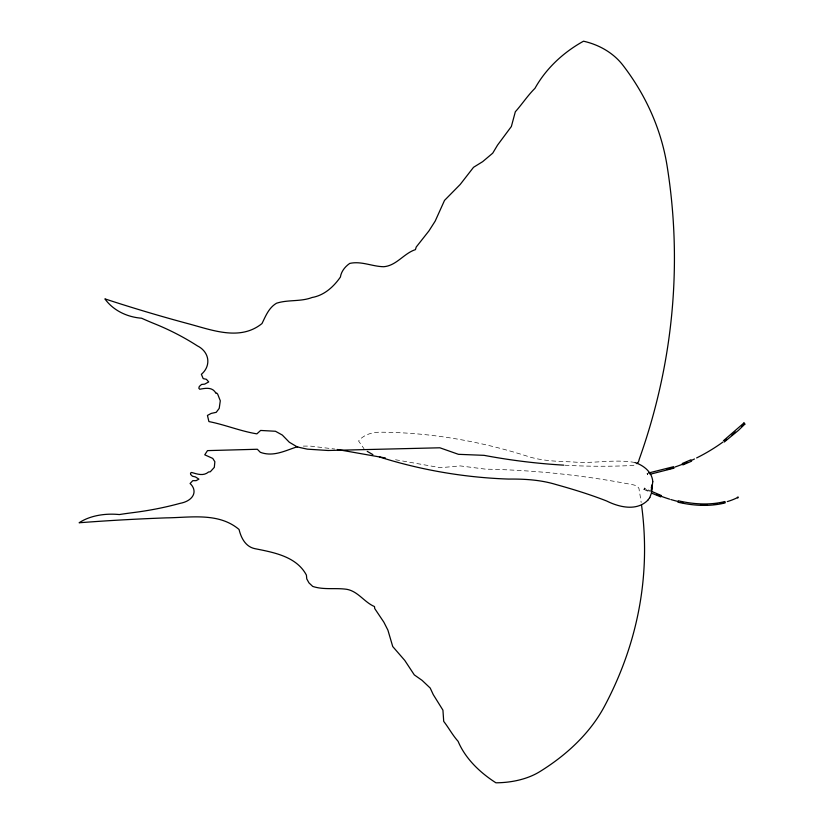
<?xml version="1.0" encoding="UTF-8"?>
<svg xmlns="http://www.w3.org/2000/svg" width="824" height="824" viewBox="0 0 824 824"><rect width="100%" height="100%" fill="white"/><g stroke="black" fill="none" stroke-linecap="round" stroke-linejoin="round"><path stroke-width="0.62" stroke-dasharray="4.12 3.09" d="M644.646 488.107L643.935 489.374L644.595 488.045L649.858 490.579M303.335 446.103L310.226 446.093L334.75 449.029M395.53 459.761L440.479 467.702L460.163 465.9L485.604 469.155A536.96 333.844 5.2 0 1 633.429 484.862A7.416 4.614 5.2 0 1 639.177 490.177A831.004 516.669 5.2 0 1 641.175 502.475M643.894 489.363L650.198 492.402M634.954 462.511C614.344 458.741 593.064 464.025 572.144 461.873C558.003 461.44 543.706 460.987 530.007 457.083C481.679 441.396 431.076 432.456 380.214 432.198C372.283 432.167 363.714 434.619 358.564 440.995L364.012 448.719M649.487 491.3A112.023 73.13 36.1 0 1 644.265 488.704M564.955 465.22A536.96 449.986 -2.6 0 0 632.008 465.519A7.416 6.211 -2.6 0 0 635.428 464.633M647.118 473.398L647.643 474.706L647.118 473.398"/><path stroke-width="1.24" d="M744.865 424.103L743.845 423.031L744.824 424.154L738.459 430.355L724.265 442.014M737.295 497.274L738.283 497.078L737.707 498.118M651.279 488.014C653.597 477.158 650.857 497.253 651.372 489.096M649.724 497.655L651.382 493.298L652.752 481.659M379.411 456.959C421.198 470.154 464.798 477.59 508.593 479.074C524.507 478.899 540.626 479.846 555.942 484.512C573.051 489.281 590.066 494.482 606.619 500.982C619.164 507.234 636.602 511.436 647.757 500.292M647.664 500.415L649.796 497.562M743.948 422.959L723.421 440.747M682.262 463.51L690.934 459.802M682.859 464.911L691.583 461.183M673.486 466.724L648.457 473.028M674.042 468.145L650.126 474.243M297.67 446.649C285.475 450.44 273.517 457.248 260.302 452.294L257.335 449.255L207.504 450.615L204.754 454.817L212.747 458.422L214.858 461.728L214.312 467.373L210.295 471.781L208.565 471.987C203.446 476.406 197.224 474.078 191.621 472.461L190.519 473.058L190.622 474.428L192.445 476.231L195.391 476.9L198.924 479.146L196.081 480.66L192.785 480.66L190.097 483.492A21.661 13.472 5.2 0 1 180.065 503.351A249.837 155.334 5.2 0 1 133.21 512.6A327.931 203.888 5.2 0 0 119.346 514.557A48.668 30.251 5.2 0 0 79.135 522.766C108.14 520.552 137.196 518.924 166.273 517.863C190.735 517.585 218.679 512.229 239.053 529.471C241.092 537.907 245.552 546.796 254.977 548.681C273.836 552.43 296.558 556.478 306.415 575.131L306.765 578.891L308.959 582.867L312.708 586.41C323.811 590.139 335.533 587.636 346.914 589.335C358.183 591.436 364.393 602.313 374.498 606.567L374.724 608.555L383.85 622.161L387.908 630.144L392.739 646.552L404.79 660.446L414.297 674.887L422.094 680.366L430.21 688.05L433.249 694.601L442.931 710.144L443.714 721.381C448.689 727.757 452.52 735.101 458.093 741.312A133.869 83.224 5.2 0 0 495.924 782.8A69.144 42.982 5.2 0 0 539.833 771.625A297.917 185.225 5.2 0 0 604.631 706.003A831.004 516.669 5.2 0 0 641.515 504.937M724.924 501.528C709.958 505.339 693.592 504.339 678.327 500.776M725.151 502.898C709.67 506.812 693.334 505.771 677.905 502.187M337.284 449.482L385.395 457.979M634.954 462.511C643.523 465.323 652.289 472.09 652.773 481.793M661.456 495.584L650.909 491.083M652.289 493.411L660.796 496.913M372.891 454.621L367.226 451.356M736.831 497.933A112.023 73.13 36.1 0 1 727.293 501.589M725.038 502.207A112.023 73.13 36.1 0 1 720.372 503.258M716.756 503.855A112.023 73.13 36.1 0 1 714.295 504.175M707.25 504.669A112.023 73.13 36.1 0 1 700.503 504.638M682.921 502.537A112.023 73.13 36.1 0 1 680.521 502.032M678.111 501.486A112.023 73.13 36.1 0 1 670.849 499.529M669.634 499.169A112.023 73.13 36.1 0 1 656.883 494.575M744.35 423.567A112.023 66.971 -27.6 0 1 741.693 426.245M735.482 432.013A112.023 66.971 -27.6 0 1 732.021 434.979M726.634 439.285A112.023 66.971 -27.6 0 1 724.78 440.686M722.906 442.066A112.023 66.971 -27.6 0 1 696.62 457.938M694.477 458.989A112.023 66.971 -27.6 0 1 691.254 460.492M686.928 462.408A112.023 66.971 -27.6 0 1 683.652 463.768M682.56 464.211A112.023 66.971 -27.6 0 1 674.866 467.053M673.764 467.435A112.023 66.971 -27.6 0 1 667.141 469.515M563.719 465.148A536.96 449.986 -2.6 0 1 484.069 455.342L458.453 454.323L439.862 447.793L328.065 450.491L307.301 449.152L297.268 446.948L289.306 442.231L282.282 435.031L275.453 431.261L260.621 430.447L256.882 433.857C240.546 431.199 224.911 424.69 208.905 421.579L207.442 415.43L211.202 413.421L216.228 412.319L219.215 408.374L220.296 400.773L217.649 394.078L216.681 393.058L216.032 393.439C212.643 386.744 205.629 388.125 199.727 389.258L198.821 388.228L199.315 386.435L201.602 384.427L204.651 384.149L208.719 381.924L206.391 379.308L203.198 378.618L201.386 374.302A21.661 18.159 -2.6 0 0 197.317 345.833A249.837 209.368 -2.6 0 0 154.479 323.729A327.931 274.825 -2.6 0 1 141.594 318.219A48.668 40.778 -2.6 0 1 104.906 298.875C132.396 307.898 160.124 316.159 188.068 323.667C211.974 330.002 240.062 341.332 262.001 323.544C265.699 315.963 268.789 307.826 276.452 303.253C287.988 299.473 300.533 301.914 312.08 297.495C324.172 295.394 333.586 286.876 340.394 277.08C341.27 271.343 345.06 266.677 349.716 263.423C361.324 260.806 372.221 266.564 383.747 266.719C396.509 265.688 403.863 253.359 415.43 249.631L416.213 247.046L428.943 230.905L435.165 221.151L444.527 200.387L460.183 184.483L473.532 167.303L482.658 161.659L492.721 153.171L497.542 145.117L511.364 126.505L515.33 111.765C522.056 104.246 527.618 95.584 534.972 88.323A133.869 112.188 -2.6 0 1 583.505 41.2A69.144 57.938 -2.6 0 1 622.923 65.251A297.917 249.662 -2.6 0 1 667.1 165.943A831.004 696.414 -2.6 0 1 639.094 459.658A7.416 6.211 -2.6 0 1 636.859 463.706"/></g></svg>
